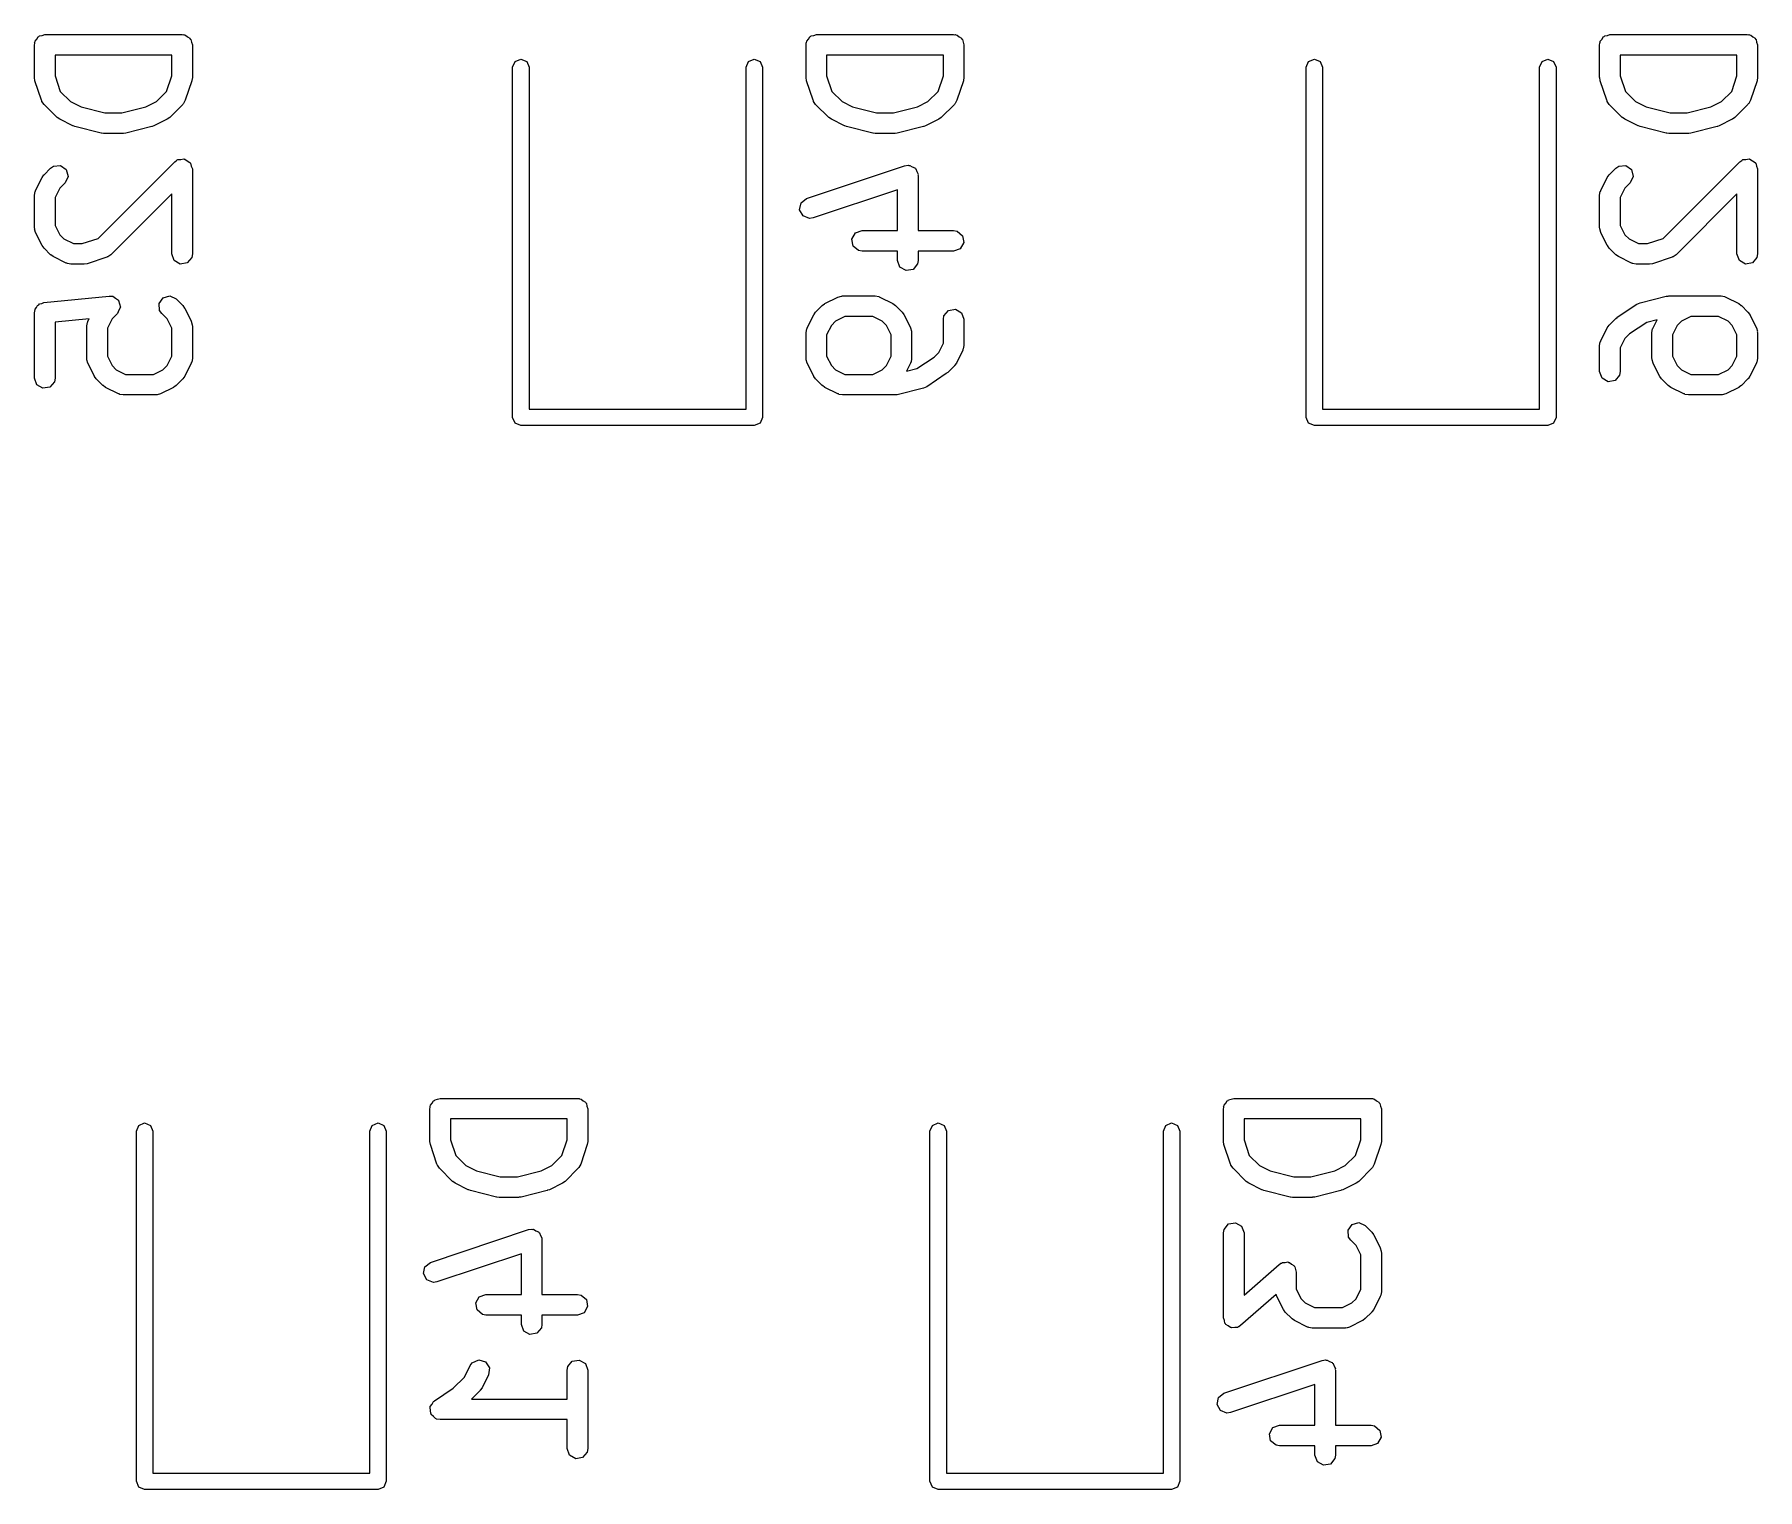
# Model space of a CAD drawing. Extents: x 1.4 to 5.38, y -5.45 to -2.57.
# Drawn here: x 3.7637 to 4.2578, y -5.1953 to -4.778 of the extents above; entities that cross this region are included whole.
import ezdxf

# ---------------------------------------------------------------- set-up
doc = ezdxf.new("R2010")
doc.units = 0
doc.header["$MEASUREMENT"] = 0
doc.layers.add('BLACK', color=7, linetype='CONTINUOUS')

msp = doc.modelspace()

# ---------------------------------------------------------------- linework, layer by layer
at = {"layer": 'BLACK', "linetype": 'CONTINUOUS'}
for p, q in [((3.76368, -4.78093), (3.76374, -4.78055)), ((3.76368, -4.79031), (3.76368, -4.78093)), ((3.76372, -4.78042), (3.76379, -4.78031)), ((3.76374, -4.78055), (3.76372, -4.78042)), ((3.76379, -4.78031), (3.76385, -4.77992)), ((3.76385, -4.77992), (3.76435, -4.77934)), ((3.76435, -4.77934), (3.76473, -4.77867)), ((3.76473, -4.77867), (3.76498, -4.77858)), ((3.76498, -4.77858), (3.76515, -4.77838)), ((3.76515, -4.77838), (3.76591, -4.77824)), ((3.76591, -4.77824), (3.76663, -4.77798)), ((3.76663, -4.77798), (3.806, -4.77798)), ((3.806, -4.77798), (3.80638, -4.77805)), ((3.80638, -4.77805), (3.80651, -4.77803)), ((3.80651, -4.77803), (3.80663, -4.77809)), ((3.80663, -4.77809), (3.80701, -4.77816)), ((3.80701, -4.77816), (3.8076, -4.77865)), ((3.8076, -4.77865), (3.80826, -4.77904)), ((3.80826, -4.77904), (3.80835, -4.77929)), ((3.80835, -4.77929), (3.80856, -4.77946)), ((3.80856, -4.77946), (3.80869, -4.78021)), ((3.80869, -4.78021), (3.80895, -4.78093)), ((3.80895, -4.78093), (3.80895, -4.79031)), ((3.98494, -4.78093), (3.985, -4.78055)), ((3.98494, -4.79031), (3.98494, -4.78093)), ((3.98498, -4.78042), (3.98505, -4.78031)), ((3.985, -4.78055), (3.98498, -4.78042)), ((3.98505, -4.78031), (3.98511, -4.77992)), ((3.98511, -4.77992), (3.98561, -4.77934)), ((3.98561, -4.77934), (3.98599, -4.77867)), ((3.98599, -4.77867), (3.98624, -4.77858)), ((3.98624, -4.77858), (3.98641, -4.77838)), ((3.98641, -4.77838), (3.98717, -4.77824)), ((3.98717, -4.77824), (3.98789, -4.77798)), ((3.98789, -4.77798), (4.02726, -4.77798)), ((4.02726, -4.77798), (4.02764, -4.77805)), ((4.02764, -4.77805), (4.02777, -4.77803)), ((4.02777, -4.77803), (4.02789, -4.77809)), ((4.02789, -4.77809), (4.02827, -4.77816)), ((4.02827, -4.77816), (4.02886, -4.77865)), ((4.02886, -4.77865), (4.02952, -4.77904)), ((4.02952, -4.77904), (4.02961, -4.77929)), ((4.02961, -4.77929), (4.02982, -4.77946)), ((4.02982, -4.77946), (4.02995, -4.78021)), ((4.02995, -4.78021), (4.03021, -4.78093)), ((4.03021, -4.78093), (4.03021, -4.79031)), ((4.2125, -4.78093), (4.21256, -4.78055)), ((4.2125, -4.79031), (4.2125, -4.78093)), ((4.21254, -4.78042), (4.21261, -4.78031)), ((4.21256, -4.78055), (4.21254, -4.78042)), ((4.21261, -4.78031), (4.21267, -4.77992)), ((4.21267, -4.77992), (4.21317, -4.77934)), ((4.21317, -4.77934), (4.21355, -4.77867)), ((4.21355, -4.77867), (4.2138, -4.77858)), ((4.2138, -4.77858), (4.21397, -4.77838)), ((4.21397, -4.77838), (4.21473, -4.77824)), ((4.21473, -4.77824), (4.21545, -4.77798)), ((4.21545, -4.77798), (4.25482, -4.77798)), ((4.25482, -4.77798), (4.2552, -4.77805)), ((4.2552, -4.77805), (4.25533, -4.77803)), ((4.25533, -4.77803), (4.25544, -4.77809)), ((4.25544, -4.77809), (4.25583, -4.77816)), ((4.25583, -4.77816), (4.25642, -4.77865)), ((4.25642, -4.77865), (4.25708, -4.77904)), ((4.25708, -4.77904), (4.25717, -4.77929)), ((4.25717, -4.77929), (4.25738, -4.77946)), ((4.25738, -4.77946), (4.25751, -4.78021)), ((4.25751, -4.78021), (4.25777, -4.78093)), ((4.25777, -4.78093), (4.25777, -4.79031)), ((3.76958, -4.78389), (3.76958, -4.78983)), ((3.80305, -4.78389), (3.76958, -4.78389)), ((3.80305, -4.78983), (3.80305, -4.78389)), ((3.90079, -4.7874), (3.90148, -4.78573)), ((3.90079, -4.8878), (3.90079, -4.7874)), ((3.90148, -4.78573), (3.90315, -4.78504)), ((3.90315, -4.78504), (3.90482, -4.78573)), ((3.90482, -4.78573), (3.90551, -4.7874)), ((3.90551, -4.7874), (3.90551, -4.88543)), ((3.96772, -4.7874), (3.96841, -4.78573)), ((3.96772, -4.88543), (3.96772, -4.7874)), ((3.96841, -4.78573), (3.97008, -4.78504)), ((3.97008, -4.78504), (3.97175, -4.78573)), ((3.97175, -4.78573), (3.97244, -4.7874)), ((3.97244, -4.7874), (3.97244, -4.8878)), ((3.99084, -4.78389), (3.99084, -4.78983)), ((4.02431, -4.78389), (3.99084, -4.78389)), ((4.02431, -4.78983), (4.02431, -4.78389)), ((4.12835, -4.7874), (4.12904, -4.78573)), ((4.12835, -4.8878), (4.12835, -4.7874)), ((4.12904, -4.78573), (4.13071, -4.78504)), ((4.13071, -4.78504), (4.13238, -4.78573)), ((4.13238, -4.78573), (4.13307, -4.7874)), ((4.13307, -4.7874), (4.13307, -4.88543)), ((4.19528, -4.7874), (4.19597, -4.78573)), ((4.19528, -4.88543), (4.19528, -4.7874)), ((4.19597, -4.78573), (4.19764, -4.78504)), ((4.19764, -4.78504), (4.19931, -4.78573)), ((4.19931, -4.78573), (4.2, -4.7874)), ((4.2, -4.7874), (4.2, -4.8878)), ((4.2184, -4.78389), (4.2184, -4.78983)), ((4.25187, -4.78389), (4.2184, -4.78389)), ((4.25187, -4.78983), (4.25187, -4.78389)), ((3.7637, -4.79037), (3.76368, -4.79031)), ((3.76383, -4.79124), (3.7637, -4.79037)), ((3.7657, -4.79687), (3.76383, -4.79124)), ((3.76958, -4.78983), (3.77108, -4.79434)), ((3.80154, -4.79434), (3.80305, -4.78983)), ((3.8088, -4.79124), (3.80693, -4.79687)), ((3.80895, -4.79031), (3.8088, -4.79118)), ((3.8088, -4.79118), (3.8088, -4.79124)), ((3.98496, -4.79037), (3.98494, -4.79031)), ((3.98509, -4.79124), (3.98496, -4.79037)), ((3.98696, -4.79687), (3.98509, -4.79124)), ((3.99084, -4.78983), (3.99234, -4.79434)), ((4.0228, -4.79434), (4.02431, -4.78983)), ((4.03006, -4.79124), (4.02819, -4.79687)), ((4.03021, -4.79031), (4.03006, -4.79118)), ((4.03006, -4.79118), (4.03006, -4.79124)), ((4.21252, -4.79037), (4.2125, -4.79031)), ((4.21265, -4.79124), (4.21252, -4.79037)), ((4.21452, -4.79687), (4.21265, -4.79124)), ((4.2184, -4.78983), (4.2199, -4.79434)), ((4.25036, -4.79434), (4.25187, -4.78983)), ((4.25762, -4.79124), (4.25574, -4.79687)), ((4.25777, -4.79031), (4.25762, -4.79118)), ((4.25762, -4.79118), (4.25762, -4.79124)), ((3.76581, -4.797), (3.7657, -4.79687)), ((3.76583, -4.79718), (3.76581, -4.797)), ((3.76642, -4.79802), (3.76583, -4.79718)), ((3.77108, -4.79434), (3.774, -4.79725)), ((3.774, -4.79725), (3.77703, -4.79877)), ((3.79559, -4.79877), (3.79863, -4.79725)), ((3.79863, -4.79725), (3.80154, -4.79434)), ((3.80693, -4.79687), (3.80644, -4.79777)), ((3.98707, -4.797), (3.98696, -4.79687)), ((3.98709, -4.79718), (3.98707, -4.797)), ((3.98768, -4.79802), (3.98709, -4.79718)), ((3.99234, -4.79434), (3.99526, -4.79725)), ((3.99526, -4.79725), (3.99829, -4.79877)), ((4.01685, -4.79877), (4.01989, -4.79725)), ((4.01989, -4.79725), (4.0228, -4.79434)), ((4.02819, -4.79687), (4.0277, -4.79777)), ((4.21463, -4.797), (4.21452, -4.79687)), ((4.21465, -4.79718), (4.21463, -4.797)), ((4.21523, -4.79802), (4.21465, -4.79718)), ((4.2199, -4.79434), (4.22282, -4.79725)), ((4.22282, -4.79725), (4.22585, -4.79877)), ((4.24441, -4.79877), (4.24744, -4.79725)), ((4.24744, -4.79725), (4.25036, -4.79434)), ((4.25574, -4.79687), (4.25526, -4.79777)), ((3.77017, -4.80177), (3.76642, -4.79802)), ((3.77022, -4.8018), (3.77017, -4.80177)), ((3.77093, -4.80232), (3.77022, -4.8018)), ((3.77468, -4.8042), (3.77093, -4.80232)), ((3.77703, -4.79877), (3.78387, -4.80048)), ((3.78387, -4.80048), (3.78876, -4.80048)), ((3.78876, -4.80048), (3.79559, -4.79877)), ((3.8017, -4.80232), (3.79795, -4.8042)), ((3.80174, -4.80228), (3.8017, -4.80232)), ((3.80246, -4.80177), (3.80174, -4.80228)), ((3.80621, -4.79802), (3.80246, -4.80177)), ((3.80629, -4.79786), (3.80621, -4.79802)), ((3.80644, -4.79777), (3.80629, -4.79786)), ((3.99143, -4.80177), (3.98768, -4.79802)), ((3.99148, -4.8018), (3.99143, -4.80177)), ((3.99219, -4.80232), (3.99148, -4.8018)), ((3.99594, -4.8042), (3.99219, -4.80232)), ((3.99829, -4.79877), (4.00513, -4.80048)), ((4.00513, -4.80048), (4.01002, -4.80048)), ((4.01002, -4.80048), (4.01685, -4.79877)), ((4.02296, -4.80232), (4.01921, -4.8042)), ((4.023, -4.80228), (4.02296, -4.80232)), ((4.02372, -4.80177), (4.023, -4.80228)), ((4.02747, -4.79802), (4.02372, -4.80177)), ((4.02755, -4.79786), (4.02747, -4.79802)), ((4.0277, -4.79777), (4.02755, -4.79786)), ((4.21898, -4.80177), (4.21523, -4.79802)), ((4.21904, -4.8018), (4.21898, -4.80177)), ((4.21975, -4.80232), (4.21904, -4.8018)), ((4.2235, -4.8042), (4.21975, -4.80232)), ((4.22585, -4.79877), (4.23268, -4.80048)), ((4.23268, -4.80048), (4.23758, -4.80048)), ((4.23758, -4.80048), (4.24441, -4.79877)), ((4.25051, -4.80232), (4.24676, -4.8042)), ((4.25056, -4.80228), (4.25051, -4.80232)), ((4.25128, -4.80177), (4.25056, -4.80228)), ((4.25503, -4.79802), (4.25128, -4.80177)), ((4.25511, -4.79786), (4.25503, -4.79802)), ((4.25526, -4.79777), (4.25511, -4.79786)), ((3.77482, -4.80421), (3.77468, -4.8042)), ((3.77529, -4.80442), (3.77482, -4.80421)), ((3.78279, -4.8063), (3.77529, -4.80442)), ((3.78292, -4.80628), (3.78279, -4.8063)), ((3.7835, -4.80638), (3.78292, -4.80628)), ((3.78913, -4.80638), (3.7835, -4.80638)), ((3.78925, -4.80634), (3.78913, -4.80638)), ((3.78984, -4.8063), (3.78925, -4.80634)), ((3.79734, -4.80442), (3.78984, -4.8063)), ((3.79746, -4.80434), (3.79734, -4.80442)), ((3.79795, -4.8042), (3.79746, -4.80434)), ((3.99608, -4.80421), (3.99594, -4.8042)), ((3.99655, -4.80442), (3.99608, -4.80421)), ((4.00405, -4.8063), (3.99655, -4.80442)), ((4.00418, -4.80628), (4.00405, -4.8063)), ((4.00476, -4.80638), (4.00418, -4.80628)), ((4.01039, -4.80638), (4.00476, -4.80638)), ((4.01051, -4.80634), (4.01039, -4.80638)), ((4.0111, -4.8063), (4.01051, -4.80634)), ((4.0186, -4.80442), (4.0111, -4.8063)), ((4.01872, -4.80434), (4.0186, -4.80442)), ((4.01921, -4.8042), (4.01872, -4.80434)), ((4.22364, -4.80421), (4.2235, -4.8042)), ((4.22411, -4.80442), (4.22364, -4.80421)), ((4.2316, -4.8063), (4.22411, -4.80442)), ((4.23174, -4.80628), (4.2316, -4.8063)), ((4.23232, -4.80638), (4.23174, -4.80628)), ((4.23795, -4.80638), (4.23232, -4.80638)), ((4.23807, -4.80634), (4.23795, -4.80638)), ((4.23866, -4.8063), (4.23807, -4.80634)), ((4.24616, -4.80442), (4.23866, -4.8063)), ((4.24628, -4.80434), (4.24616, -4.80442)), ((4.24676, -4.8042), (4.24628, -4.80434)), ((3.76642, -4.81822), (3.76829, -4.81634)), ((3.76829, -4.81634), (3.76913, -4.81575)), ((3.76913, -4.81575), (3.77114, -4.81558)), ((3.77114, -4.81558), (3.7728, -4.81674)), ((3.7728, -4.81674), (3.77332, -4.81869)), ((3.78191, -4.83647), (3.80391, -4.81447)), ((3.80391, -4.81447), (3.80444, -4.8141)), ((3.80444, -4.8141), (3.80452, -4.814)), ((3.80452, -4.814), (3.8046, -4.81398)), ((3.8046, -4.81398), (3.80475, -4.81388)), ((3.80475, -4.81388), (3.80564, -4.8138)), ((3.80564, -4.8138), (3.80651, -4.81365)), ((3.80651, -4.81365), (3.80663, -4.81371)), ((3.80663, -4.81371), (3.80676, -4.8137)), ((3.80676, -4.8137), (3.80749, -4.81421)), ((3.80749, -4.81421), (3.80826, -4.81466)), ((3.80826, -4.81466), (3.80831, -4.81478)), ((3.80831, -4.81478), (3.80842, -4.81486)), ((3.80842, -4.81486), (3.80865, -4.81572)), ((3.80865, -4.81572), (3.80895, -4.81655)), ((3.80895, -4.81655), (3.80895, -4.84093)), ((3.98508, -4.825), (4.0132, -4.81563)), ((4.0132, -4.81563), (4.01422, -4.81548)), ((4.01422, -4.81548), (4.01443, -4.81556)), ((4.01443, -4.81556), (4.01465, -4.81552)), ((4.01465, -4.81552), (4.01535, -4.81592)), ((4.01535, -4.81592), (4.01609, -4.81622)), ((4.01609, -4.81622), (4.0162, -4.81642)), ((4.0162, -4.81642), (4.0164, -4.81653)), ((4.0164, -4.81653), (4.01667, -4.81729)), ((4.01667, -4.81729), (4.01706, -4.818)), ((4.21523, -4.81822), (4.21711, -4.81634)), ((4.21711, -4.81634), (4.21795, -4.81575)), ((4.21795, -4.81575), (4.21996, -4.81558)), ((4.21996, -4.81558), (4.22162, -4.81674)), ((4.22162, -4.81674), (4.22214, -4.81869)), ((4.23073, -4.83647), (4.25273, -4.81447)), ((4.25273, -4.81447), (4.25326, -4.8141)), ((4.25326, -4.8141), (4.25334, -4.814)), ((4.25334, -4.814), (4.25342, -4.81398)), ((4.25342, -4.81398), (4.25357, -4.81388)), ((4.25357, -4.81388), (4.25446, -4.8138)), ((4.25446, -4.8138), (4.25533, -4.81365)), ((4.25533, -4.81365), (4.25545, -4.81371)), ((4.25545, -4.81371), (4.25558, -4.8137)), ((4.25558, -4.8137), (4.25631, -4.81421)), ((4.25631, -4.81421), (4.25708, -4.81466)), ((4.25708, -4.81466), (4.25713, -4.81478)), ((4.25713, -4.81478), (4.25724, -4.81486)), ((4.25724, -4.81486), (4.25747, -4.81572)), ((4.25747, -4.81572), (4.25777, -4.81655)), ((4.25777, -4.81655), (4.25777, -4.84093)), ((3.76399, -4.82273), (3.76586, -4.81898)), ((3.76586, -4.81898), (3.76639, -4.81827)), ((3.76639, -4.81827), (3.76642, -4.81822)), ((3.77093, -4.82205), (3.76958, -4.82475)), ((3.77247, -4.82052), (3.77093, -4.82205)), ((3.77332, -4.81869), (3.77247, -4.82052)), ((4.01706, -4.818), (4.01701, -4.81822)), ((4.01701, -4.81822), (4.01709, -4.81843)), ((4.01709, -4.81843), (4.01709, -4.83422)), ((4.21281, -4.82273), (4.21468, -4.81898)), ((4.21468, -4.81898), (4.21521, -4.81827)), ((4.21521, -4.81827), (4.21523, -4.81822)), ((4.21975, -4.82205), (4.2184, -4.82475)), ((4.22129, -4.82052), (4.21975, -4.82205)), ((4.22214, -4.81869), (4.22129, -4.82052)), ((3.76368, -4.82405), (3.76385, -4.82304)), ((3.76368, -4.83343), (3.76368, -4.82405)), ((3.76385, -4.82304), (3.76397, -4.82291)), ((3.76397, -4.82291), (3.76399, -4.82273)), ((3.76958, -4.82475), (3.76958, -4.83273)), ((3.80305, -4.82368), (3.78559, -4.84114)), ((3.80305, -4.84093), (3.80305, -4.82368)), ((3.98309, -4.82824), (3.9835, -4.82626)), ((3.9835, -4.82626), (3.98508, -4.825)), ((4.01118, -4.82253), (3.98695, -4.8306)), ((4.01118, -4.83422), (4.01118, -4.82253)), ((4.2125, -4.82405), (4.21267, -4.82304)), ((4.2125, -4.83343), (4.2125, -4.82405)), ((4.21267, -4.82304), (4.21279, -4.82291)), ((4.21279, -4.82291), (4.21281, -4.82273)), ((4.2184, -4.82475), (4.2184, -4.83273)), ((4.25187, -4.82368), (4.23441, -4.84114)), ((4.25187, -4.84093), (4.25187, -4.82368)), ((3.98406, -4.83001), (3.98309, -4.82824)), ((3.98593, -4.83075), (3.98406, -4.83001)), ((3.98695, -4.8306), (3.98593, -4.83075)), ((3.76374, -4.83359), (3.76368, -4.83343)), ((3.7637, -4.83376), (3.76374, -4.83359)), ((3.76399, -4.83475), (3.7637, -4.83376)), ((3.76586, -4.8385), (3.76399, -4.83475)), ((3.76958, -4.83273), (3.77093, -4.83543)), ((3.77093, -4.83543), (3.77213, -4.83662)), ((3.77213, -4.83662), (3.77483, -4.83797)), ((3.7774, -4.83797), (3.78191, -4.83647)), ((3.9981, -4.83666), (3.99911, -4.83491)), ((3.99846, -4.83865), (3.9981, -4.83666)), ((3.99911, -4.83491), (4.00101, -4.83422)), ((4.00101, -4.83422), (4.01118, -4.83422)), ((4.01709, -4.83422), (4.02726, -4.83422)), ((4.02726, -4.83422), (4.02827, -4.8344)), ((4.02827, -4.8344), (4.02982, -4.8357)), ((4.02982, -4.8357), (4.03017, -4.83769)), ((4.21256, -4.83359), (4.2125, -4.83343)), ((4.21251, -4.83376), (4.21256, -4.83359)), ((4.21281, -4.83475), (4.21251, -4.83376)), ((4.21468, -4.8385), (4.21281, -4.83475)), ((4.2184, -4.83273), (4.21975, -4.83543)), ((4.21975, -4.83543), (4.22095, -4.83662)), ((4.22095, -4.83662), (4.22364, -4.83797)), ((4.22622, -4.83797), (4.23073, -4.83647)), ((3.76591, -4.83854), (3.76586, -4.8385)), ((3.76642, -4.83926), (3.76591, -4.83854)), ((3.76829, -4.84114), (3.76642, -4.83926)), ((3.76835, -4.84117), (3.76829, -4.84114)), ((3.76906, -4.84169), (3.76835, -4.84117)), ((3.77281, -4.84357), (3.76906, -4.84169)), ((3.77483, -4.83797), (3.7774, -4.83797)), ((3.78444, -4.84185), (3.77881, -4.84373)), ((3.78457, -4.84174), (3.78444, -4.84185)), ((3.78475, -4.84173), (3.78457, -4.84174)), ((3.78559, -4.84114), (3.78475, -4.84173)), ((3.80374, -4.84282), (3.80305, -4.84093)), ((3.80877, -4.84194), (3.80748, -4.84348)), ((3.80895, -4.84093), (3.80877, -4.84194)), ((4, -4.83995), (3.99846, -4.83865)), ((4.00101, -4.84013), (4, -4.83995)), ((4.01118, -4.84013), (4.00101, -4.84013)), ((4.01118, -4.8428), (4.01118, -4.84013)), ((4.02726, -4.84013), (4.01709, -4.84013)), ((4.01709, -4.84013), (4.01709, -4.8428)), ((4.02916, -4.83944), (4.02726, -4.84013)), ((4.03017, -4.83769), (4.02916, -4.83944)), ((4.21473, -4.83854), (4.21468, -4.8385)), ((4.21523, -4.83926), (4.21473, -4.83854)), ((4.21711, -4.84114), (4.21523, -4.83926)), ((4.21717, -4.84117), (4.21711, -4.84114)), ((4.21788, -4.84169), (4.21717, -4.84117)), ((4.22163, -4.84357), (4.21788, -4.84169)), ((4.22364, -4.83797), (4.22622, -4.83797)), ((4.23325, -4.84185), (4.22763, -4.84373)), ((4.23339, -4.84174), (4.23325, -4.84185)), ((4.23357, -4.84173), (4.23339, -4.84174)), ((4.23441, -4.84114), (4.23357, -4.84173)), ((4.25256, -4.84282), (4.25187, -4.84093)), ((4.25759, -4.84194), (4.25629, -4.84348)), ((4.25777, -4.84093), (4.25759, -4.84194)), ((3.77298, -4.84359), (3.77281, -4.84357)), ((3.77312, -4.8437), (3.77298, -4.84359)), ((3.77413, -4.84388), (3.77312, -4.8437)), ((3.77788, -4.84388), (3.77413, -4.84388)), ((3.77794, -4.84386), (3.77788, -4.84388)), ((3.77881, -4.84373), (3.77794, -4.84386)), ((3.80549, -4.84383), (3.80374, -4.84282)), ((3.80748, -4.84348), (3.80549, -4.84383)), ((4.01187, -4.8447), (4.01118, -4.8428)), ((4.01362, -4.84571), (4.01187, -4.8447)), ((4.01561, -4.84536), (4.01362, -4.84571)), ((4.01691, -4.84381), (4.01561, -4.84536)), ((4.01709, -4.8428), (4.01691, -4.84381)), ((4.2218, -4.84359), (4.22163, -4.84357)), ((4.22194, -4.8437), (4.2218, -4.84359)), ((4.22295, -4.84388), (4.22194, -4.8437)), ((4.2267, -4.84388), (4.22295, -4.84388)), ((4.22676, -4.84386), (4.2267, -4.84388)), ((4.22763, -4.84373), (4.22676, -4.84386)), ((4.25431, -4.84383), (4.25256, -4.84282)), ((4.25629, -4.84348), (4.25431, -4.84383)), ((3.76374, -4.85747), (3.76385, -4.85679)), ((3.76385, -4.85679), (3.76426, -4.85631)), ((3.76426, -4.85631), (3.76452, -4.85574)), ((3.76452, -4.85574), (3.76489, -4.85556)), ((3.76489, -4.85556), (3.76515, -4.85524)), ((3.76515, -4.85524), (3.76577, -4.85513)), ((3.76577, -4.85513), (3.76634, -4.85486)), ((3.76634, -4.85486), (3.78508, -4.85299)), ((3.78508, -4.85299), (3.78611, -4.85306)), ((3.78611, -4.85306), (3.78612, -4.85307)), ((3.78612, -4.85307), (3.78614, -4.85307)), ((3.78614, -4.85307), (3.78695, -4.85364)), ((3.78695, -4.85364), (3.78777, -4.8542)), ((3.78777, -4.8542), (3.78778, -4.85422)), ((3.78778, -4.85422), (3.7878, -4.85423)), ((3.7878, -4.85423), (3.78805, -4.85519)), ((3.78832, -4.85618), (3.7879, -4.85708)), ((3.78805, -4.85519), (3.78832, -4.85615)), ((3.78832, -4.85615), (3.78831, -4.85616)), ((3.78831, -4.85616), (3.78832, -4.85618)), ((3.7994, -4.85516), (3.80056, -4.85351)), ((3.79957, -4.85717), (3.7994, -4.85516)), ((3.80056, -4.85351), (3.80251, -4.85298)), ((3.80251, -4.85298), (3.80434, -4.85384)), ((3.80434, -4.85384), (3.80621, -4.85571)), ((3.80621, -4.85571), (3.80672, -4.85643)), ((3.80672, -4.85643), (3.80677, -4.85648)), ((3.80677, -4.85648), (3.80864, -4.86023)), ((3.98768, -4.85759), (3.98955, -4.85571)), ((3.98955, -4.85571), (3.99027, -4.8552)), ((3.99027, -4.8552), (3.99032, -4.85516)), ((3.99032, -4.85516), (3.99407, -4.85328)), ((3.99407, -4.85328), (3.99505, -4.85299)), ((3.99505, -4.85299), (3.99522, -4.85303)), ((3.99522, -4.85303), (3.99539, -4.85297)), ((3.99539, -4.85297), (4.00476, -4.85297)), ((4.00476, -4.85297), (4.00577, -4.85315)), ((4.00577, -4.85315), (4.00591, -4.85326)), ((4.00591, -4.85326), (4.00608, -4.85328)), ((4.00608, -4.85328), (4.00983, -4.85516)), ((4.00983, -4.85516), (4.01054, -4.85568)), ((4.01054, -4.85568), (4.0106, -4.85571)), ((4.0106, -4.85571), (4.01247, -4.85759)), ((4.02578, -4.85712), (4.02777, -4.85677)), ((4.02777, -4.85677), (4.02952, -4.85778)), ((4.21756, -4.85909), (4.22318, -4.85534)), ((4.22318, -4.85534), (4.22409, -4.85494)), ((4.22409, -4.85494), (4.22411, -4.85493)), ((4.22411, -4.85493), (4.2316, -4.85306)), ((4.2316, -4.85306), (4.23219, -4.85302)), ((4.23219, -4.85302), (4.23232, -4.85297)), ((4.23232, -4.85297), (4.24732, -4.85297)), ((4.24732, -4.85297), (4.24833, -4.85315)), ((4.24833, -4.85315), (4.24846, -4.85326)), ((4.24846, -4.85326), (4.24864, -4.85328)), ((4.24864, -4.85328), (4.25239, -4.85516)), ((4.25239, -4.85516), (4.2531, -4.85568)), ((4.2531, -4.85568), (4.25316, -4.85571)), ((4.25316, -4.85571), (4.25503, -4.85759)), ((3.76368, -4.85758), (3.76374, -4.85747)), ((3.7637, -4.85765), (3.76368, -4.85758)), ((3.76368, -4.8578), (3.7637, -4.85765)), ((3.76368, -4.87655), (3.76368, -4.8578)), ((3.77935, -4.85949), (3.76958, -4.86047)), ((3.76958, -4.86047), (3.76958, -4.87655)), ((3.77867, -4.86155), (3.77885, -4.86054)), ((3.77867, -4.87092), (3.77867, -4.86155)), ((3.77885, -4.86054), (3.77897, -4.8604)), ((3.77897, -4.8604), (3.77899, -4.86023)), ((3.77899, -4.86023), (3.77935, -4.85949)), ((3.78593, -4.85955), (3.78458, -4.86225)), ((3.78746, -4.85801), (3.78593, -4.85955)), ((3.78747, -4.85799), (3.78746, -4.85801)), ((3.78749, -4.85799), (3.78747, -4.85799)), ((3.7879, -4.85708), (3.78749, -4.85799)), ((3.80016, -4.85801), (3.79957, -4.85717)), ((3.8017, -4.85955), (3.80016, -4.85801)), ((3.80305, -4.86225), (3.8017, -4.85955)), ((3.80864, -4.86023), (3.80893, -4.86121)), ((3.80893, -4.86121), (3.80889, -4.86138)), ((3.80889, -4.86138), (3.80895, -4.86155)), ((3.80895, -4.86155), (3.80895, -4.87092)), ((3.98525, -4.8621), (3.98712, -4.85835)), ((3.98712, -4.85835), (3.98765, -4.85764)), ((3.98765, -4.85764), (3.98768, -4.85759)), ((3.99219, -4.86142), (3.99084, -4.86412)), ((3.99339, -4.86023), (3.99219, -4.86142)), ((3.99609, -4.85888), (3.99339, -4.86023)), ((4.00406, -4.85888), (3.99609, -4.85888)), ((4.00676, -4.86023), (4.00406, -4.85888)), ((4.00796, -4.86142), (4.00676, -4.86023)), ((4.00931, -4.86412), (4.00796, -4.86142)), ((4.01247, -4.85759), (4.01298, -4.85831)), ((4.01298, -4.85831), (4.01303, -4.85835)), ((4.01303, -4.85835), (4.0149, -4.8621)), ((4.02431, -4.85967), (4.02448, -4.85866)), ((4.02431, -4.86648), (4.02431, -4.85967)), ((4.02448, -4.85866), (4.02578, -4.85712)), ((4.02952, -4.85778), (4.03021, -4.85967)), ((4.03021, -4.85967), (4.03021, -4.86717)), ((4.21468, -4.8621), (4.21521, -4.86139)), ((4.21521, -4.86139), (4.21523, -4.86134)), ((4.21523, -4.86134), (4.21711, -4.85946)), ((4.21711, -4.85946), (4.21748, -4.8592)), ((4.21748, -4.8592), (4.21756, -4.85909)), ((4.22603, -4.86054), (4.22108, -4.86384)), ((4.22895, -4.85981), (4.22603, -4.86054)), ((4.22781, -4.8621), (4.22895, -4.85981)), ((4.23475, -4.86142), (4.2334, -4.86412)), ((4.23594, -4.86023), (4.23475, -4.86142)), ((4.23864, -4.85888), (4.23594, -4.86023)), ((4.24662, -4.85888), (4.23864, -4.85888)), ((4.24932, -4.86023), (4.24662, -4.85888)), ((4.25052, -4.86142), (4.24932, -4.86023)), ((4.25187, -4.86412), (4.25052, -4.86142)), ((4.25503, -4.85759), (4.25554, -4.85831)), ((4.25554, -4.85831), (4.25558, -4.85835)), ((4.25558, -4.85835), (4.25746, -4.8621)), ((3.78458, -4.86225), (3.78458, -4.87023)), ((3.80305, -4.87023), (3.80305, -4.86225)), ((3.98494, -4.86342), (3.98511, -4.86241)), ((3.98494, -4.87092), (3.98494, -4.86342)), ((3.98511, -4.86241), (3.98523, -4.86228)), ((3.98523, -4.86228), (3.98525, -4.8621)), ((3.99084, -4.86412), (3.99084, -4.87023)), ((4.00931, -4.87023), (4.00931, -4.86412)), ((4.0149, -4.8621), (4.01519, -4.86309)), ((4.01519, -4.86309), (4.01515, -4.86326)), ((4.01515, -4.86326), (4.01521, -4.86342)), ((4.01521, -4.86342), (4.01521, -4.87092)), ((4.02296, -4.86917), (4.02431, -4.86648)), ((4.2125, -4.86717), (4.21267, -4.86616)), ((4.21267, -4.86616), (4.21279, -4.86603)), ((4.21279, -4.86603), (4.21281, -4.86585)), ((4.21281, -4.86585), (4.21468, -4.8621)), ((4.21975, -4.86517), (4.2184, -4.86787)), ((4.22108, -4.86384), (4.21975, -4.86517)), ((4.22749, -4.86342), (4.22767, -4.86241)), ((4.22749, -4.87092), (4.22749, -4.86342)), ((4.22767, -4.86241), (4.22778, -4.86228)), ((4.22778, -4.86228), (4.22781, -4.8621)), ((4.2334, -4.86412), (4.2334, -4.87023)), ((4.25187, -4.87023), (4.25187, -4.86412)), ((4.25746, -4.8621), (4.25775, -4.86309)), ((4.25775, -4.86309), (4.25771, -4.86326)), ((4.25771, -4.86326), (4.25777, -4.86342)), ((4.25777, -4.86342), (4.25777, -4.87092)), ((3.77873, -4.87109), (3.77867, -4.87092)), ((3.77869, -4.87126), (3.77873, -4.87109)), ((3.77899, -4.87224), (3.77869, -4.87126)), ((3.78458, -4.87023), (3.78593, -4.87292)), ((3.8017, -4.87292), (3.80305, -4.87023)), ((3.80895, -4.87092), (3.80877, -4.87193)), ((3.985, -4.87109), (3.98494, -4.87092)), ((3.98496, -4.87126), (3.985, -4.87109)), ((3.98525, -4.87224), (3.98496, -4.87126)), ((3.99084, -4.87023), (3.99219, -4.87292)), ((4.00796, -4.87292), (4.00931, -4.87023)), ((4.01521, -4.87092), (4.01504, -4.87193)), ((4.01667, -4.87381), (4.02163, -4.8705)), ((4.02163, -4.8705), (4.02296, -4.86917)), ((4.0299, -4.86849), (4.02803, -4.87224)), ((4.02992, -4.86832), (4.0299, -4.86849)), ((4.03003, -4.86818), (4.02992, -4.86832)), ((4.03021, -4.86717), (4.03003, -4.86818)), ((4.2125, -4.87467), (4.2125, -4.86717)), ((4.2184, -4.86787), (4.2184, -4.87467)), ((4.22755, -4.87109), (4.22749, -4.87092)), ((4.22751, -4.87126), (4.22755, -4.87109)), ((4.22781, -4.87224), (4.22751, -4.87126)), ((4.2334, -4.87023), (4.23475, -4.87292)), ((4.25052, -4.87292), (4.25187, -4.87023)), ((4.25777, -4.87092), (4.25759, -4.87193)), ((3.76437, -4.87844), (3.76368, -4.87655)), ((3.76958, -4.87655), (3.7694, -4.87756)), ((3.78086, -4.87599), (3.77899, -4.87224)), ((3.78091, -4.87604), (3.78086, -4.87599)), ((3.78141, -4.87676), (3.78091, -4.87604)), ((3.78593, -4.87292), (3.78713, -4.87412)), ((3.78713, -4.87412), (3.78982, -4.87547)), ((3.78982, -4.87547), (3.7978, -4.87547)), ((3.7978, -4.87547), (3.8005, -4.87412)), ((3.8005, -4.87412), (3.8017, -4.87292)), ((3.80677, -4.87599), (3.80624, -4.8767)), ((3.80864, -4.87224), (3.80677, -4.87599)), ((3.80866, -4.87207), (3.80864, -4.87224)), ((3.80877, -4.87193), (3.80866, -4.87207)), ((3.98712, -4.87599), (3.98525, -4.87224)), ((3.98717, -4.87604), (3.98712, -4.87599)), ((3.98768, -4.87676), (3.98717, -4.87604)), ((3.99219, -4.87292), (3.99339, -4.87412)), ((3.99339, -4.87412), (3.99609, -4.87547)), ((3.99609, -4.87547), (4.00406, -4.87547)), ((4.00406, -4.87547), (4.00676, -4.87412)), ((4.00676, -4.87412), (4.00796, -4.87292)), ((4.0149, -4.87224), (4.01376, -4.87454)), ((4.01376, -4.87454), (4.01667, -4.87381)), ((4.01492, -4.87207), (4.0149, -4.87224)), ((4.01504, -4.87193), (4.01492, -4.87207)), ((4.02515, -4.87525), (4.01952, -4.879)), ((4.02523, -4.87514), (4.02515, -4.87525)), ((4.0256, -4.87489), (4.02523, -4.87514)), ((4.02747, -4.87301), (4.0256, -4.87489)), ((4.0275, -4.87295), (4.02747, -4.87301)), ((4.02803, -4.87224), (4.0275, -4.87295)), ((4.21319, -4.87657), (4.2125, -4.87467)), ((4.21494, -4.87758), (4.21319, -4.87657)), ((4.21822, -4.87568), (4.21692, -4.87723)), ((4.2184, -4.87467), (4.21822, -4.87568)), ((4.22968, -4.87599), (4.22781, -4.87224)), ((4.22973, -4.87604), (4.22968, -4.87599)), ((4.23023, -4.87676), (4.22973, -4.87604)), ((4.23475, -4.87292), (4.23594, -4.87412)), ((4.23594, -4.87412), (4.23864, -4.87547)), ((4.23864, -4.87547), (4.24662, -4.87547)), ((4.24662, -4.87547), (4.24932, -4.87412)), ((4.24932, -4.87412), (4.25052, -4.87292)), ((4.25558, -4.87599), (4.25506, -4.8767)), ((4.25746, -4.87224), (4.25558, -4.87599)), ((4.25748, -4.87207), (4.25746, -4.87224)), ((4.25759, -4.87193), (4.25748, -4.87207)), ((3.76612, -4.87945), (3.76437, -4.87844)), ((3.76811, -4.8791), (3.76612, -4.87945)), ((3.7694, -4.87756), (3.76811, -4.8791)), ((3.78329, -4.87863), (3.78141, -4.87676)), ((3.78335, -4.87866), (3.78329, -4.87863)), ((3.78406, -4.87919), (3.78335, -4.87866)), ((3.78781, -4.88106), (3.78406, -4.87919)), ((3.78798, -4.88108), (3.78781, -4.88106)), ((3.78812, -4.8812), (3.78798, -4.88108)), ((3.78913, -4.88137), (3.78812, -4.8812)), ((3.7985, -4.88137), (3.78913, -4.88137)), ((3.79867, -4.88131), (3.7985, -4.88137)), ((3.79884, -4.88135), (3.79867, -4.88131)), ((3.79982, -4.88106), (3.79884, -4.88135)), ((3.80357, -4.87919), (3.79982, -4.88106)), ((3.80361, -4.87914), (3.80357, -4.87919)), ((3.80434, -4.87863), (3.80361, -4.87914)), ((3.80621, -4.87676), (3.80434, -4.87863)), ((3.80624, -4.8767), (3.80621, -4.87676)), ((3.98955, -4.87863), (3.98768, -4.87676)), ((3.98961, -4.87866), (3.98955, -4.87863)), ((3.99032, -4.87919), (3.98961, -4.87866)), ((3.99407, -4.88106), (3.99032, -4.87919)), ((3.99424, -4.88108), (3.99407, -4.88106)), ((3.99438, -4.8812), (3.99424, -4.88108)), ((3.99539, -4.88137), (3.99438, -4.8812)), ((4.01039, -4.88137), (3.99539, -4.88137)), ((4.01051, -4.88133), (4.01039, -4.88137)), ((4.0111, -4.88129), (4.01051, -4.88133)), ((4.0186, -4.87941), (4.0111, -4.88129)), ((4.01862, -4.8794), (4.0186, -4.87941)), ((4.01952, -4.879), (4.01862, -4.8794)), ((4.21692, -4.87723), (4.21494, -4.87758)), ((4.23211, -4.87863), (4.23023, -4.87676)), ((4.23217, -4.87866), (4.23211, -4.87863)), ((4.23288, -4.87919), (4.23217, -4.87866)), ((4.23662, -4.88106), (4.23288, -4.87919)), ((4.2368, -4.88108), (4.23662, -4.88106)), ((4.23694, -4.8812), (4.2368, -4.88108)), ((4.23795, -4.88137), (4.23694, -4.8812)), ((4.24732, -4.88137), (4.23795, -4.88137)), ((4.24748, -4.88131), (4.24732, -4.88137)), ((4.24766, -4.88135), (4.24748, -4.88131)), ((4.24864, -4.88106), (4.24766, -4.88135)), ((4.25239, -4.87919), (4.24864, -4.88106)), ((4.25243, -4.87914), (4.25239, -4.87919)), ((4.25316, -4.87863), (4.25243, -4.87914)), ((4.25503, -4.87676), (4.25316, -4.87863)), ((4.25506, -4.8767), (4.25503, -4.87676)), ((3.90551, -4.88543), (3.96772, -4.88543)), ((4.13307, -4.88543), (4.19528, -4.88543)), ((3.90148, -4.88947), (3.90079, -4.8878)), ((3.90315, -4.89016), (3.90148, -4.88947)), ((3.97008, -4.89016), (3.90315, -4.89016)), ((3.97175, -4.88947), (3.97008, -4.89016)), ((3.97244, -4.8878), (3.97175, -4.88947)), ((4.12904, -4.88947), (4.12835, -4.8878)), ((4.13071, -4.89016), (4.12904, -4.88947)), ((4.19764, -4.89016), (4.13071, -4.89016)), ((4.19931, -4.88947), (4.19764, -4.89016)), ((4.2, -4.8878), (4.19931, -4.88947)), ((3.87773, -5.08445), (3.87812, -5.08379)), ((3.87812, -5.08379), (3.87837, -5.0837)), ((3.87837, -5.0837), (3.87854, -5.08349)), ((3.87854, -5.08349), (3.87929, -5.08336)), ((3.87929, -5.08336), (3.88001, -5.0831)), ((3.88001, -5.0831), (3.91939, -5.0831)), ((3.91939, -5.0831), (3.91977, -5.08317)), ((3.91977, -5.08317), (3.9199, -5.08314)), ((3.9199, -5.08314), (3.92001, -5.08321)), ((3.92001, -5.08321), (3.9204, -5.08328)), ((3.9204, -5.08328), (3.92098, -5.08377)), ((3.92098, -5.08377), (3.92165, -5.08415)), ((3.92165, -5.08415), (3.92174, -5.0844)), ((4.10529, -5.08445), (4.10568, -5.08379)), ((4.10568, -5.08379), (4.10593, -5.0837)), ((4.10593, -5.0837), (4.1061, -5.08349)), ((4.1061, -5.08349), (4.10685, -5.08336)), ((4.10685, -5.08336), (4.10757, -5.0831)), ((4.10757, -5.0831), (4.14694, -5.0831)), ((4.14694, -5.0831), (4.14733, -5.08317)), ((4.14733, -5.08317), (4.14746, -5.08314)), ((4.14746, -5.08314), (4.14757, -5.08321)), ((4.14757, -5.08321), (4.14795, -5.08328)), ((4.14795, -5.08328), (4.14854, -5.08377)), ((4.14854, -5.08377), (4.14921, -5.08415)), ((4.14921, -5.08415), (4.1493, -5.0844)), ((3.87706, -5.08605), (3.87713, -5.08567)), ((3.87706, -5.09543), (3.87706, -5.08605)), ((3.87711, -5.08554), (3.87717, -5.08543)), ((3.87713, -5.08567), (3.87711, -5.08554)), ((3.87717, -5.08543), (3.87724, -5.08504)), ((3.87724, -5.08504), (3.87773, -5.08445)), ((3.88297, -5.089), (3.88297, -5.09495)), ((3.91643, -5.089), (3.88297, -5.089)), ((3.91643, -5.09495), (3.91643, -5.089)), ((3.92174, -5.0844), (3.92194, -5.08458)), ((3.92194, -5.08458), (3.92208, -5.08533)), ((3.92208, -5.08533), (3.92234, -5.08605)), ((3.92234, -5.08605), (3.92234, -5.09543)), ((4.10462, -5.08605), (4.10469, -5.08567)), ((4.10462, -5.09543), (4.10462, -5.08605)), ((4.10467, -5.08554), (4.10473, -5.08543)), ((4.10469, -5.08567), (4.10467, -5.08554)), ((4.10473, -5.08543), (4.1048, -5.08504)), ((4.1048, -5.08504), (4.10529, -5.08445)), ((4.11053, -5.089), (4.11053, -5.09495)), ((4.14399, -5.089), (4.11053, -5.089)), ((4.14399, -5.09495), (4.14399, -5.089)), ((4.1493, -5.0844), (4.1495, -5.08458)), ((4.1495, -5.08458), (4.14963, -5.08533)), ((4.14963, -5.08533), (4.1499, -5.08605)), ((4.1499, -5.08605), (4.1499, -5.09543)), ((3.79291, -5.09252), (3.79361, -5.09085)), ((3.79291, -5.19291), (3.79291, -5.09252)), ((3.79361, -5.09085), (3.79528, -5.09016)), ((3.79528, -5.09016), (3.79695, -5.09085)), ((3.79695, -5.09085), (3.79764, -5.09252)), ((3.79764, -5.09252), (3.79764, -5.19055)), ((3.85984, -5.09252), (3.86053, -5.09085)), ((3.85984, -5.19055), (3.85984, -5.09252)), ((3.86053, -5.09085), (3.8622, -5.09016)), ((3.8622, -5.09016), (3.86388, -5.09085)), ((3.86388, -5.09085), (3.86457, -5.09252)), ((3.86457, -5.09252), (3.86457, -5.19291)), ((4.02047, -5.09252), (4.02116, -5.09085)), ((4.02047, -5.19291), (4.02047, -5.09252)), ((4.02116, -5.09085), (4.02283, -5.09016)), ((4.02283, -5.09016), (4.0245, -5.09085)), ((4.0245, -5.09085), (4.0252, -5.09252)), ((4.0252, -5.09252), (4.0252, -5.19055)), ((4.0874, -5.09252), (4.08809, -5.09085)), ((4.0874, -5.19055), (4.0874, -5.09252)), ((4.08809, -5.09085), (4.08976, -5.09016)), ((4.08976, -5.09016), (4.09143, -5.09085)), ((4.09143, -5.09085), (4.09213, -5.09252)), ((4.09213, -5.09252), (4.09213, -5.19291)), ((3.87708, -5.09549), (3.87706, -5.09543)), ((3.87721, -5.09636), (3.87708, -5.09549)), ((3.87909, -5.10198), (3.87721, -5.09636)), ((3.88297, -5.09495), (3.88447, -5.09945)), ((3.91493, -5.09945), (3.91643, -5.09495)), ((3.92219, -5.09636), (3.92031, -5.10198)), ((3.92234, -5.09543), (3.92218, -5.09629)), ((3.92218, -5.09629), (3.92219, -5.09636)), ((4.10464, -5.09549), (4.10462, -5.09543)), ((4.10477, -5.09636), (4.10464, -5.09549)), ((4.10665, -5.10198), (4.10477, -5.09636)), ((4.11053, -5.09495), (4.11203, -5.09945)), ((4.14249, -5.09945), (4.14399, -5.09495)), ((4.14975, -5.09636), (4.14787, -5.10198)), ((4.1499, -5.09543), (4.14974, -5.09629)), ((4.14974, -5.09629), (4.14975, -5.09636)), ((3.8792, -5.10212), (3.87909, -5.10198)), ((3.87921, -5.1023), (3.8792, -5.10212)), ((3.8798, -5.10314), (3.87921, -5.1023)), ((3.88355, -5.10689), (3.8798, -5.10314)), ((3.88447, -5.09945), (3.88739, -5.10237)), ((3.88739, -5.10237), (3.89042, -5.10389)), ((3.89042, -5.10389), (3.89725, -5.1056)), ((3.90215, -5.1056), (3.90898, -5.10389)), ((3.90898, -5.10389), (3.91201, -5.10237)), ((3.91201, -5.10237), (3.91493, -5.09945)), ((3.9196, -5.10314), (3.91585, -5.10689)), ((3.91967, -5.10298), (3.9196, -5.10314)), ((3.91982, -5.10289), (3.91967, -5.10298)), ((3.92031, -5.10198), (3.91982, -5.10289)), ((4.10676, -5.10212), (4.10665, -5.10198)), ((4.10677, -5.1023), (4.10676, -5.10212)), ((4.10736, -5.10314), (4.10677, -5.1023)), ((4.11111, -5.10689), (4.10736, -5.10314)), ((4.11203, -5.09945), (4.11495, -5.10237)), ((4.11495, -5.10237), (4.11798, -5.10389)), ((4.11798, -5.10389), (4.12481, -5.1056)), ((4.12971, -5.1056), (4.13654, -5.10389)), ((4.13654, -5.10389), (4.13957, -5.10237)), ((4.13957, -5.10237), (4.14249, -5.09945)), ((4.14716, -5.10314), (4.14341, -5.10689)), ((4.14723, -5.10298), (4.14716, -5.10314)), ((4.14738, -5.10289), (4.14723, -5.10298)), ((4.14787, -5.10198), (4.14738, -5.10289)), ((3.88361, -5.10691), (3.88355, -5.10689)), ((3.88432, -5.10744), (3.88361, -5.10691)), ((3.88807, -5.10932), (3.88432, -5.10744)), ((3.89725, -5.1056), (3.90215, -5.1056)), ((3.91508, -5.10744), (3.91133, -5.10932)), ((3.91513, -5.10739), (3.91508, -5.10744)), ((3.91585, -5.10689), (3.91513, -5.10739)), ((4.11117, -5.10691), (4.11111, -5.10689)), ((4.11188, -5.10744), (4.11117, -5.10691)), ((4.11563, -5.10932), (4.11188, -5.10744)), ((4.12481, -5.1056), (4.12971, -5.1056)), ((4.14264, -5.10744), (4.13889, -5.10932)), ((4.14268, -5.10739), (4.14264, -5.10744)), ((4.14341, -5.10689), (4.14268, -5.10739)), ((3.88821, -5.10933), (3.88807, -5.10932)), ((3.88867, -5.10954), (3.88821, -5.10933)), ((3.89617, -5.11141), (3.88867, -5.10954)), ((3.89631, -5.1114), (3.89617, -5.11141)), ((3.89689, -5.1115), (3.89631, -5.1114)), ((3.90251, -5.1115), (3.89689, -5.1115)), ((3.90264, -5.11145), (3.90251, -5.1115)), ((3.90323, -5.11141), (3.90264, -5.11145)), ((3.91073, -5.10954), (3.90323, -5.11141)), ((3.91084, -5.10946), (3.91073, -5.10954)), ((3.91133, -5.10932), (3.91084, -5.10946)), ((4.11577, -5.10933), (4.11563, -5.10932)), ((4.11623, -5.10954), (4.11577, -5.10933)), ((4.12373, -5.11141), (4.11623, -5.10954)), ((4.12387, -5.1114), (4.12373, -5.11141)), ((4.12445, -5.1115), (4.12387, -5.1114)), ((4.13007, -5.1115), (4.12445, -5.1115)), ((4.1302, -5.11145), (4.13007, -5.1115)), ((4.13079, -5.11141), (4.1302, -5.11145)), ((4.13829, -5.10954), (4.13079, -5.11141)), ((4.1384, -5.10946), (4.13829, -5.10954)), ((4.13889, -5.10932), (4.1384, -5.10946)), ((4.1061, -5.11912), (4.10809, -5.11876)), ((4.10809, -5.11876), (4.10984, -5.11977)), ((4.1415, -5.11925), (4.14345, -5.11873)), ((4.14345, -5.11873), (4.14528, -5.11958)), ((3.87721, -5.13012), (3.90533, -5.12075)), ((3.90533, -5.12075), (3.90634, -5.1206)), ((3.90634, -5.1206), (3.90655, -5.12068)), ((3.90655, -5.12068), (3.90677, -5.12064)), ((3.90677, -5.12064), (3.90747, -5.12104)), ((3.90747, -5.12104), (3.90822, -5.12134)), ((3.90822, -5.12134), (3.90833, -5.12154)), ((3.90833, -5.12154), (3.90852, -5.12165)), ((3.90852, -5.12165), (3.9088, -5.12241)), ((3.9088, -5.12241), (3.90918, -5.12311)), ((3.90918, -5.12311), (3.90914, -5.12333)), ((3.90914, -5.12333), (3.90921, -5.12355)), ((3.90921, -5.12355), (3.90921, -5.13934)), ((4.10462, -5.12167), (4.1048, -5.12066)), ((4.10462, -5.14604), (4.10462, -5.12167)), ((4.1048, -5.12066), (4.1061, -5.11912)), ((4.10984, -5.11977), (4.11053, -5.12167)), ((4.11053, -5.12167), (4.11053, -5.13954)), ((4.14034, -5.12091), (4.1415, -5.11925)), ((4.14052, -5.12292), (4.14034, -5.12091)), ((4.14111, -5.12376), (4.14052, -5.12292)), ((4.14528, -5.11958), (4.14716, -5.12146)), ((4.14716, -5.12146), (4.14766, -5.12218)), ((4.14766, -5.12218), (4.14771, -5.12223)), ((4.14771, -5.12223), (4.14959, -5.12598)), ((3.90331, -5.12764), (3.87907, -5.13572)), ((3.90331, -5.13934), (3.90331, -5.12764)), ((4.14264, -5.1253), (4.14111, -5.12376)), ((4.14399, -5.12799), (4.14264, -5.1253)), ((4.14399, -5.13785), (4.14399, -5.12799)), ((4.14959, -5.12598), (4.14988, -5.12696)), ((4.14988, -5.12696), (4.14984, -5.12713)), ((4.14984, -5.12713), (4.1499, -5.1273)), ((4.1499, -5.1273), (4.1499, -5.13855)), ((3.87522, -5.13335), (3.87562, -5.13138)), ((3.87618, -5.13513), (3.87522, -5.13335)), ((3.87562, -5.13138), (3.87721, -5.13012)), ((4.11053, -5.13954), (4.12063, -5.1307)), ((4.12063, -5.1307), (4.12101, -5.13047)), ((4.12101, -5.13047), (4.1211, -5.13036)), ((4.1211, -5.13036), (4.12122, -5.13034)), ((4.12122, -5.13034), (4.12151, -5.13017)), ((4.12151, -5.13017), (4.1223, -5.13015)), ((4.1223, -5.13015), (4.12308, -5.13001)), ((4.12308, -5.13001), (4.12329, -5.13013)), ((4.12329, -5.13013), (4.12352, -5.13013)), ((4.12352, -5.13013), (4.12414, -5.13062)), ((4.12414, -5.13062), (4.12483, -5.13102)), ((4.12483, -5.13102), (4.12491, -5.13124)), ((4.12491, -5.13124), (4.1251, -5.13139)), ((4.1251, -5.13139), (4.12525, -5.13217)), ((4.12525, -5.13217), (4.12552, -5.13292)), ((4.12552, -5.13292), (4.12552, -5.13785)), ((3.87806, -5.13587), (3.87618, -5.13513)), ((3.87907, -5.13572), (3.87806, -5.13587)), ((4.12552, -5.13785), (4.12687, -5.14055)), ((4.14264, -5.14055), (4.14399, -5.13785)), ((3.89023, -5.14178), (3.89124, -5.14003)), ((3.89058, -5.14377), (3.89023, -5.14178)), ((3.89124, -5.14003), (3.89314, -5.13934)), ((3.89314, -5.13934), (3.90331, -5.13934)), ((3.90921, -5.13934), (3.91939, -5.13934)), ((3.91939, -5.13934), (3.9204, -5.13952)), ((3.9204, -5.13952), (3.92194, -5.14082)), ((3.92229, -5.14281), (3.92128, -5.14456)), ((3.92194, -5.14082), (3.92229, -5.14281)), ((4.11976, -5.1393), (4.10952, -5.14827)), ((4.11993, -5.13987), (4.11976, -5.1393)), ((4.12181, -5.14362), (4.11993, -5.13987)), ((4.12687, -5.14055), (4.12807, -5.14174)), ((4.12807, -5.14174), (4.13077, -5.14309)), ((4.13077, -5.14309), (4.13875, -5.14309)), ((4.13875, -5.14309), (4.14145, -5.14174)), ((4.14145, -5.14174), (4.14264, -5.14055)), ((4.14959, -5.13987), (4.14771, -5.14362)), ((4.14961, -5.13969), (4.14959, -5.13987)), ((4.14972, -5.13956), (4.14961, -5.13969)), ((4.1499, -5.13855), (4.14972, -5.13956)), ((3.89213, -5.14507), (3.89058, -5.14377)), ((3.89314, -5.14525), (3.89213, -5.14507)), ((3.90331, -5.14525), (3.89314, -5.14525)), ((3.90331, -5.14792), (3.90331, -5.14525)), ((3.904, -5.14982), (3.90331, -5.14792)), ((3.90921, -5.14792), (3.90904, -5.14893)), ((3.91939, -5.14525), (3.90921, -5.14525)), ((3.90921, -5.14525), (3.90921, -5.14792)), ((3.92128, -5.14456), (3.91939, -5.14525)), ((4.10489, -5.14679), (4.10462, -5.14604)), ((4.10505, -5.14757), (4.10489, -5.14679)), ((4.10523, -5.14772), (4.10505, -5.14757)), ((4.10531, -5.14794), (4.10523, -5.14772)), ((4.106, -5.14834), (4.10531, -5.14794)), ((4.10662, -5.14884), (4.106, -5.14834)), ((4.10952, -5.14827), (4.10914, -5.1485)), ((4.12185, -5.14366), (4.12181, -5.14362)), ((4.12236, -5.14438), (4.12185, -5.14366)), ((4.12423, -5.14626), (4.12236, -5.14438)), ((4.12429, -5.14628), (4.12423, -5.14626)), ((4.125, -5.14681), (4.12429, -5.14628)), ((4.12875, -5.14869), (4.125, -5.14681)), ((4.14452, -5.14681), (4.14077, -5.14869)), ((4.14456, -5.14676), (4.14452, -5.14681)), ((4.14528, -5.14626), (4.14456, -5.14676)), ((4.14716, -5.14438), (4.14528, -5.14626)), ((4.14718, -5.14432), (4.14716, -5.14438)), ((4.14771, -5.14362), (4.14718, -5.14432)), ((3.90575, -5.15083), (3.904, -5.14982)), ((3.90774, -5.15048), (3.90575, -5.15083)), ((3.90904, -5.14893), (3.90774, -5.15048)), ((4.10686, -5.14883), (4.10662, -5.14884)), ((4.10706, -5.14895), (4.10686, -5.14883)), ((4.10785, -5.14881), (4.10706, -5.14895)), ((4.10864, -5.1488), (4.10785, -5.14881)), ((4.10893, -5.14862), (4.10864, -5.1488)), ((4.10905, -5.1486), (4.10893, -5.14862)), ((4.10914, -5.1485), (4.10905, -5.1486)), ((4.12893, -5.14871), (4.12875, -5.14869)), ((4.12906, -5.14882), (4.12893, -5.14871)), ((4.13007, -5.149), (4.12906, -5.14882)), ((4.13945, -5.149), (4.13007, -5.149)), ((4.13961, -5.14894), (4.13945, -5.149)), ((4.13978, -5.14898), (4.13961, -5.14894)), ((4.14077, -5.14869), (4.13978, -5.14898)), ((3.88923, -5.1589), (3.89109, -5.15809)), ((3.89109, -5.15809), (3.89302, -5.15867)), ((3.91791, -5.15849), (3.9199, -5.15813)), ((3.9199, -5.15813), (3.92165, -5.15914)), ((4.10477, -5.16761), (4.13289, -5.15824)), ((4.13289, -5.15824), (4.1339, -5.15809)), ((4.1339, -5.15809), (4.13411, -5.15817)), ((4.13411, -5.15817), (4.13433, -5.15813)), ((4.13433, -5.15813), (4.13503, -5.15854)), ((3.88376, -5.16625), (3.88696, -5.16304)), ((3.88696, -5.16304), (3.88862, -5.15972)), ((3.88862, -5.15972), (3.88923, -5.1589)), ((3.8939, -5.16236), (3.89203, -5.16611)), ((3.89302, -5.15867), (3.89414, -5.16036)), ((3.89414, -5.16036), (3.8939, -5.16236)), ((3.91643, -5.16104), (3.91661, -5.16003)), ((3.91643, -5.16934), (3.91643, -5.16104)), ((3.91661, -5.16003), (3.91791, -5.15849)), ((3.92165, -5.15914), (3.92234, -5.16104)), ((3.92234, -5.16104), (3.92234, -5.18354)), ((4.13503, -5.15854), (4.13578, -5.15883)), ((4.13578, -5.15883), (4.13589, -5.15903)), ((4.13589, -5.15903), (4.13608, -5.15914)), ((4.13608, -5.15914), (4.13636, -5.1599)), ((4.13636, -5.1599), (4.13674, -5.16061)), ((4.13674, -5.16061), (4.1367, -5.16083)), ((4.1367, -5.16083), (4.13677, -5.16104)), ((4.13677, -5.16104), (4.13677, -5.17684)), ((3.87838, -5.16983), (3.88376, -5.16625)), ((3.89148, -5.16688), (3.88902, -5.16934)), ((3.8915, -5.16682), (3.89148, -5.16688)), ((3.89203, -5.16611), (3.8915, -5.16682)), ((4.10318, -5.16887), (4.10477, -5.16761)), ((4.13087, -5.16514), (4.10663, -5.17322)), ((4.13087, -5.17684), (4.13087, -5.16514)), ((3.87711, -5.17178), (3.87719, -5.17163)), ((3.87726, -5.17262), (3.87711, -5.17178)), ((3.87718, -5.17146), (3.87769, -5.17077)), ((3.87719, -5.17163), (3.87718, -5.17146)), ((3.87731, -5.17348), (3.87726, -5.17262)), ((3.87769, -5.17077), (3.87812, -5.17003)), ((3.87812, -5.17003), (3.87828, -5.16997)), ((3.87828, -5.16997), (3.87838, -5.16983)), ((3.88902, -5.16934), (3.91643, -5.16934)), ((4.10278, -5.17085), (4.10318, -5.16887)), ((4.10374, -5.17263), (4.10278, -5.17085)), ((4.10562, -5.17337), (4.10374, -5.17263)), ((3.87743, -5.1736), (3.87731, -5.17348)), ((3.87746, -5.17377), (3.87743, -5.1736)), ((3.87811, -5.17432), (3.87746, -5.17377)), ((3.87871, -5.17494), (3.87811, -5.17432)), ((3.87888, -5.17496), (3.87871, -5.17494)), ((3.87901, -5.17507), (3.87888, -5.17496)), ((3.88001, -5.17524), (3.87901, -5.17507)), ((3.91643, -5.17524), (3.88001, -5.17524)), ((3.91643, -5.18354), (3.91643, -5.17524)), ((4.10663, -5.17322), (4.10562, -5.17337)), ((4.11779, -5.17928), (4.1188, -5.17753)), ((4.1188, -5.17753), (4.1207, -5.17684)), ((4.1207, -5.17684), (4.13087, -5.17684)), ((4.13677, -5.17684), (4.14694, -5.17684)), ((4.14694, -5.17684), (4.14795, -5.17702)), ((4.14795, -5.17702), (4.1495, -5.17831)), ((4.11814, -5.18127), (4.11779, -5.17928)), ((4.11969, -5.18256), (4.11814, -5.18127)), ((4.1207, -5.18274), (4.11969, -5.18256)), ((4.13087, -5.18274), (4.1207, -5.18274)), ((4.13087, -5.18541), (4.13087, -5.18274)), ((4.14694, -5.18274), (4.13677, -5.18274)), ((4.13677, -5.18274), (4.13677, -5.18541)), ((4.14884, -5.18205), (4.14694, -5.18274)), ((4.14985, -5.1803), (4.14884, -5.18205)), ((4.1495, -5.17831), (4.14985, -5.1803)), ((3.91712, -5.18544), (3.91643, -5.18354)), ((3.91887, -5.18645), (3.91712, -5.18544)), ((3.92086, -5.1861), (3.91887, -5.18645)), ((3.92216, -5.18455), (3.92086, -5.1861)), ((3.92234, -5.18354), (3.92216, -5.18455)), ((4.13156, -5.18731), (4.13087, -5.18541)), ((4.13331, -5.18832), (4.13156, -5.18731)), ((4.1366, -5.18642), (4.1353, -5.18797)), ((4.13677, -5.18541), (4.1366, -5.18642)), ((3.79764, -5.19055), (3.85984, -5.19055)), ((4.0252, -5.19055), (4.0874, -5.19055)), ((4.1353, -5.18797), (4.13331, -5.18832)), ((3.79361, -5.19458), (3.79291, -5.19291)), ((3.79528, -5.19528), (3.79361, -5.19458)), ((3.8622, -5.19528), (3.79528, -5.19528)), ((3.86388, -5.19458), (3.8622, -5.19528)), ((3.86457, -5.19291), (3.86388, -5.19458)), ((4.02116, -5.19458), (4.02047, -5.19291)), ((4.02283, -5.19528), (4.02116, -5.19458)), ((4.08976, -5.19528), (4.02283, -5.19528)), ((4.09143, -5.19458), (4.08976, -5.19528)), ((4.09213, -5.19291), (4.09143, -5.19458))]:
    msp.add_line(p, q, dxfattribs=at)

doc.saveas('drawing.dxf')
